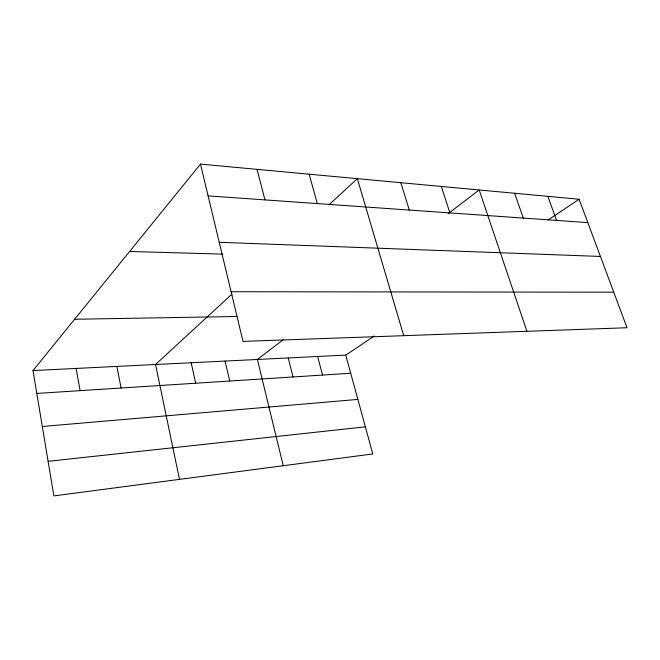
<?xml version="1.0" encoding="UTF-8"?>
<svg xmlns="http://www.w3.org/2000/svg" width="660" height="660" viewBox="0 0 660 660"><rect width="100%" height="100%" fill="white"/><g stroke="black" fill="none" stroke-linecap="round" stroke-linejoin="round"><path stroke-width="0.99" d="M374.335 336.006L345.749 355.105L372.793 453.948L53.872 495.899L33 370.565L200.475 164.101L579.117 199.246L627 327.748L243.004 341.401L200.475 164.101M232.031 294.071L155.545 364.51L179.479 479.374M329.2 204.6L357.357 178.662L403.722 335.684M283.511 339.504L257.384 359.469L283.231 465.729M448.247 213.601L479.168 189.973L526.919 331.303M548.13 219.945L579.117 199.246M48.114 461.315L365.376 426.838M42.314 426.484L357.868 399.407M36.811 393.434L350.716 373.255M33 370.565L345.749 355.105M74.621 319.258L236.965 316.495M231.091 291.728L613.75 292.198M129.607 251.468L222.89 254.141M219.227 242.286L600.435 256.459M208.098 195.896L587.829 222.618M547.858 196.342L556.562 220.415M514.602 193.256L523.297 218.072M441.317 186.458L449.914 212.916M400.818 182.696L409.307 210.053M309.144 174.19L317.328 203.585M317.617 356.491L322.525 375.07M257.012 169.348L264.957 199.898M288.197 357.951L293.024 376.967M225.076 361.07L229.713 381.034M191.169 362.744L195.69 383.221M116.894 366.424L121.102 388.014M76.106 368.437L80.132 390.646"/></g></svg>
